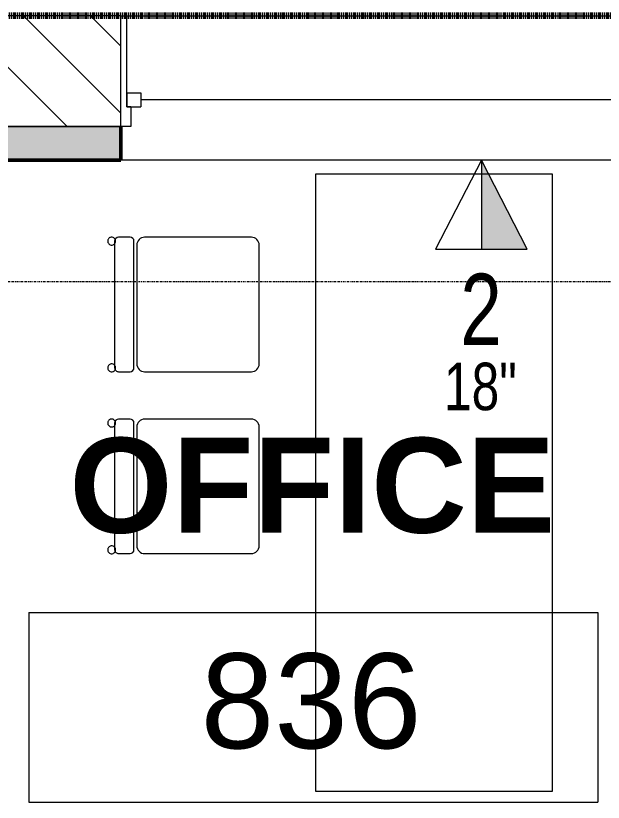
# Model space of a CAD drawing. Header units: inches. Extents: x -1205 to 1409, y -1117 to 895.
# Drawn here: x 156.3 to 230.7, y -655.6 to -556.1 of the extents above; entities that cross this region are included whole.
import ezdxf

# ---------------------------------------------------------------- set-up
doc = ezdxf.new("R2010")
doc.units = ezdxf.units.IN
doc.header["$MEASUREMENT"] = 0
doc.linetypes.add('Double Dash 3_8_', pattern=[1, 0.375, -0.125, 0.125, -0.125, 0.125, -0.125])
doc.linetypes.add('Grid Line 1_4_', pattern=[0.4375, 0.25, -0.0625, 0.0625, -0.0625])
for name, color, linetype, lineweight in [('A-ANNO-NOTE', 131, 'Continuous', 9), ('A-AREA-IDEN', 2, 'Continuous', 9), ('A-DETL', 90, 'Continuous', 13), ('A-GENM', 13, 'Continuous', 9), ('A-GLAZ', 151, 'Continuous', 13), ('A-WALL', 113, 'Continuous', 13), ('A-WALL-PATT', 111, 'Continuous', 13), ('I-FURN', 30, 'Continuous', 9), ('I-WALL', 2, 'Continuous', 13), ('S-GRID', 1, 'Continuous', 9)]:
    doc.layers.add(name, color=color, linetype=linetype, lineweight=lineweight)
doc.styles.add('Arial_1', font='arial.ttf', dxfattribs={"width": 0.75, "height": 9})
doc.styles.add('Arial_2', font='arial.ttf', dxfattribs={"width": 0.75, "height": 6})
doc.styles.add('Arial_5', font='arial.ttf', dxfattribs={"height": 12})
doc.styles.add('Arial_B', font='arialbd.ttf', dxfattribs={"height": 12})

# ---------------------------------------------------------------- blocks, each defined once
blk = doc.blocks.new('Double Hung - 68_ x 86_ rear-3879292-8TH FLOOR TELECOM PLAN')
at = {"layer": 'A-GLAZ', "color": 133, "lineweight": 20}
for p, q in [((-33, 7), (-34.25, 7)), ((-33, 7), (-33, 4.5)), ((33, 7), (34.25, 7)), ((33, 4.5), (33, 7)), ((-33.5, 4.5), (-31.75, 4.5)), ((-33.5, 2.75), (-33.5, 4.5)), ((-33.5, 4.5), (-33, 4.5)), ((-33.5, 4.5), (-33.5, -7)), ((-31.75, 2.75), (-31.75, 4.5)), ((31.75, 2.75), (31.75, 4.5)), ((33.5, 4.5), (31.75, 4.5)), ((33, 4.5), (33.5, 4.5)), ((33.5, 2.75), (33.5, 4.5)), ((33.5, 4.5), (33.5, -7)), ((-31.75, 3.625), (31.75, 3.625)), ((-33.5, 2.75), (-31.75, 2.75)), ((33.5, 2.75), (31.75, 2.75)), ((-34.25, -7), (-33.5, -7)), ((34.25, -7), (33.5, -7))]:
    blk.add_line(p, q, dxfattribs=at)
blk = doc.blocks.new('Generic Model Adjustable Table - Default-3132396-8TH FLOOR TELECOM PLAN')
at = {"layer": 'A-GENM', "color": 53}
for p, q in [((39, 15), (-39, 15)), ((-39, 15), (-39, -15)), ((39, -15), (39, 15)), ((-39, -15), (39, -15))]:
    blk.add_line(p, q, dxfattribs=at)
blk = doc.blocks.new('Chair-Breuer - Chair-Breuer-1479024-8TH FLOOR TELECOM PLAN')
at = {"layer": 'I-FURN', "color": 53}
for p, q in [((7.5, 9.5), (-7.5, 9.5)), ((-8.5, 8.5), (-8.5, -5)), ((8.5, -5), (8.5, 8.5)), ((-8.5, -6.849), (-8.5, -8.302)), ((8, -6.349), (-8, -6.349)), ((-7.5, -6), (7.5, -6)), ((8.5, -8.302), (8.5, -6.849)), ((-8, -8.802), (8, -8.802))]:
    blk.add_line(p, q, dxfattribs=at)
for centre, radius, start, end in [((-7.5, 8.5), 1, 90, 180), ((7.5, 8.5), 1, 360, 90), ((-7.5, -5), 1, 180, 270), ((7.5, -5), 1, 270, 360), ((-8, -6.849), 0.5, 90, 180), ((8, -6.849), 0.5, 0, 90), ((-8, -8.302), 0.5, 180, 270), ((8, -8.302), 0.5, 270, 0)]:
    blk.add_arc(centre, radius, start, end, dxfattribs=at)
for points in [[(-8.011, -8.675), (-8.052, -8.675), (-8.131, -8.685), (-8.246, -8.728), (-8.346, -8.797), (-8.453, -8.918), (-8.527, -9.111), (-8.501, -9.326), (-8.411, -9.485), (-8.299, -9.59), (-8.161, -9.656), (-8.062, -9.671), (-8.011, -9.671)], [(-8.011, -9.671), (-7.97, -9.671), (-7.89, -9.662), (-7.776, -9.619), (-7.676, -9.55), (-7.568, -9.429), (-7.495, -9.236), (-7.521, -9.02), (-7.611, -8.862), (-7.722, -8.757), (-7.861, -8.69), (-7.96, -8.675), (-8.011, -8.675)], [(8.021, -8.675), (7.98, -8.675), (7.901, -8.685), (7.786, -8.728), (7.686, -8.797), (7.579, -8.918), (7.505, -9.111), (7.531, -9.326), (7.621, -9.485), (7.732, -9.59), (7.871, -9.656), (7.97, -9.671), (8.021, -9.671)], [(8.021, -9.671), (8.062, -9.671), (8.141, -9.662), (8.256, -9.619), (8.356, -9.55), (8.463, -9.429), (8.537, -9.236), (8.511, -9.02), (8.421, -8.862), (8.309, -8.757), (8.171, -8.69), (8.072, -8.675), (8.021, -8.675)]]:
    blk.add_open_spline(points, degree=3, knots=[0, 0, 0, 0, 0.076923, 0.153846, 0.230769, 0.307692, 0.461538, 0.615385, 0.711538, 0.807692, 0.903846, 1, 1, 1, 1], dxfattribs=at)
blk = doc.blocks.new('18433_1 - AEO NY - CENTRAL_rvt-1-8TH FLOOR TELECOM PLAN')
at = {"layer": 'A-WALL-PATT', "lineweight": 9}
h = blk.add_hatch(dxfattribs=at)
h.set_pattern_fill('FP_1', color=53, style=0, pattern_type=2)
h.set_pattern_definition([(135, (0, 0), (-4.24264, -4.24264), [])])
h.paths.add_polyline_path([(266.998, -570.119), (270.898, -570.119), (270.898, -562.619), (290.398, -562.619), (290.398, -556.119), (238.148, -556.119), (238.148, -570.119)], flags=0)
h.paths.add_polyline_path([(169.648, -570.119), (169.648, -556.119), (104.398, -556.119), (104.398, -570.119), (134.407, -570.119)], flags=0)
at = {"layer": 'A-WALL-PATT'}
h = blk.add_hatch(color=253, dxfattribs=at)
h.paths.add_polyline_path([(238.148, -574.369), (270.898, -574.369), (270.898, -570.119), (238.148, -570.119), (238.148, -570.839)], flags=0)
h.paths.add_polyline_path([(134.407, -574.369), (169.648, -574.369), (169.648, -570.119), (133.148, -570.119), (133.148, -574.369)], flags=0)
at = {"layer": 'A-WALL', "color": 133, "lineweight": 20}
for p, q in [((169.648, -556.119), (104.398, -556.119)), ((169.648, -570.119), (169.648, -556.119))]:
    blk.add_line(p, q, dxfattribs=at)
at = {"layer": 'A-WALL', "color": 53, "lineweight": 9}
for p, q in [((169.648, -556.119), (238.148, -556.119)), ((133.148, -570.119), (169.648, -570.119))]:
    blk.add_line(p, q, dxfattribs=at)
at = {"layer": 'I-WALL', "color": 253}
for p, q in [((169.648, -570.119), (133.148, -570.119)), ((238.148, -574.369), (169.648, -574.369))]:
    blk.add_line(p, q, dxfattribs=at)
at = {"layer": 'I-WALL', "color": 213, "lineweight": 50}
for p, q in [((169.648, -574.369), (169.648, -570.119)), ((133.148, -574.369), (169.648, -574.369))]:
    blk.add_line(p, q, dxfattribs=at)
at = {"layer": 'S-GRID', "linetype": 'Grid Line 1_4_'}
blk.add_line((444.899, -589.744), (-904.422, -589.744), dxfattribs=at)
at = {"color": 53, "lineweight": 9}
for name, p, rotation in [('Double Hung - 68_ x 86_ rear-3879292-8TH FLOOR TELECOM PLAN', (203.898, -563.119), 180), ('Generic Model Adjustable Table - Default-3132396-8TH FLOOR TELECOM PLAN', (209.245, -615.146), 270), ('Chair-Breuer - Chair-Breuer-1479024-8TH FLOOR TELECOM PLAN', (177.648, -592.619), 269.9999999999999), ('Chair-Breuer - Chair-Breuer-1479024-8TH FLOOR TELECOM PLAN', (177.648, -615.619), 269.9999999999999)]:
    blk.add_blockref(name, p, dxfattribs=dict(at, rotation=rotation))
blk = doc.blocks.new('Room Tag - Room Tag-84095-8TH FLOOR TELECOM PLAN')
at = {"layer": 'A-AREA-IDEN'}
for p, q in [((-0.375, -0.0625), (-0.375, -0.3125)), ((-0.375, -0.0625), (0.375, -0.0625)), ((0.375, -0.0625), (0.375, -0.3125)), ((-0.375, -0.3125), (0.375, -0.3125))]:
    blk.add_line(p, q, dxfattribs=at)

msp = doc.modelspace()

# ---------------------------------------------------------------- block references
at = {"lineweight": 5}
msp.add_blockref('18433_1 - AEO NY - CENTRAL_rvt-1-8TH FLOOR TELECOM PLAN', (0, 0), dxfattribs=at)

# ---------------------------------------------------------------- next in the draw order: hatches: boundary and pattern name
at = {"layer": 'A-ANNO-NOTE'}
msp.add_hatch(color=256, dxfattribs=at).paths.add_polyline_path([(221.055, -585.619), (215.248, -574.369), (215.248, -585.619)], flags=0)

# ---------------------------------------------------------------- next in the draw order: linework, layer by layer
at = {"layer": 'A-ANNO-NOTE', "lineweight": 20}
for p, q in [((215.248, -574.369), (209.442, -585.619)), ((221.055, -585.619), (215.248, -574.369)), ((209.442, -585.619), (221.055, -585.619))]:
    msp.add_line(p, q, dxfattribs=at)
at = {"layer": 'A-ANNO-NOTE'}
for p, q in [((215.248, -574.369), (215.248, -585.619)), ((221.055, -585.619), (215.248, -574.369)), ((215.248, -585.619), (221.055, -585.619))]:
    msp.add_line(p, q, dxfattribs=at)
at = {"layer": 'A-DETL', "linetype": 'Double Dash 3_8_', "lineweight": 140}
msp.add_line((304.398, -556.119), (-896.852, -556.119), dxfattribs=at)

# ---------------------------------------------------------------- next in the draw order: block references
at = {"layer": 'A-AREA-IDEN', "xscale": 95.99999999999994, "yscale": 95.99999999999994, "zscale": 95.99999999999994}
msp.add_blockref('Room Tag - Room Tag-84095-8TH FLOOR TELECOM PLAN', (193.998, -625.553), dxfattribs=at)

# ---------------------------------------------------------------- next in the draw order: texts
at = {"layer": 'A-ANNO-NOTE', "attachment_point": 1}
for s, insert, char_height, width, style in [('2', (212.586, -588.734), 9, 6.363, 'Arial_1'), ('18"', (210.516, -599.984), 6, 11.3625, 'Arial_2')]:
    msp.add_mtext(s, dxfattribs=dict(at, insert=insert, char_height=char_height, width=width, style=style))
at = {"layer": 'A-AREA-IDEN', "char_height": 12, "attachment_point": 1}
for s, insert, width, style in [('OFFICE', (163.13, -609.479), 74.538, 'Arial_B'), ('836', (179.72, -636.729), 33.633, 'Arial_5')]:
    msp.add_mtext(s, dxfattribs=dict(at, insert=insert, width=width, style=style))

doc.saveas('drawing.dxf')
